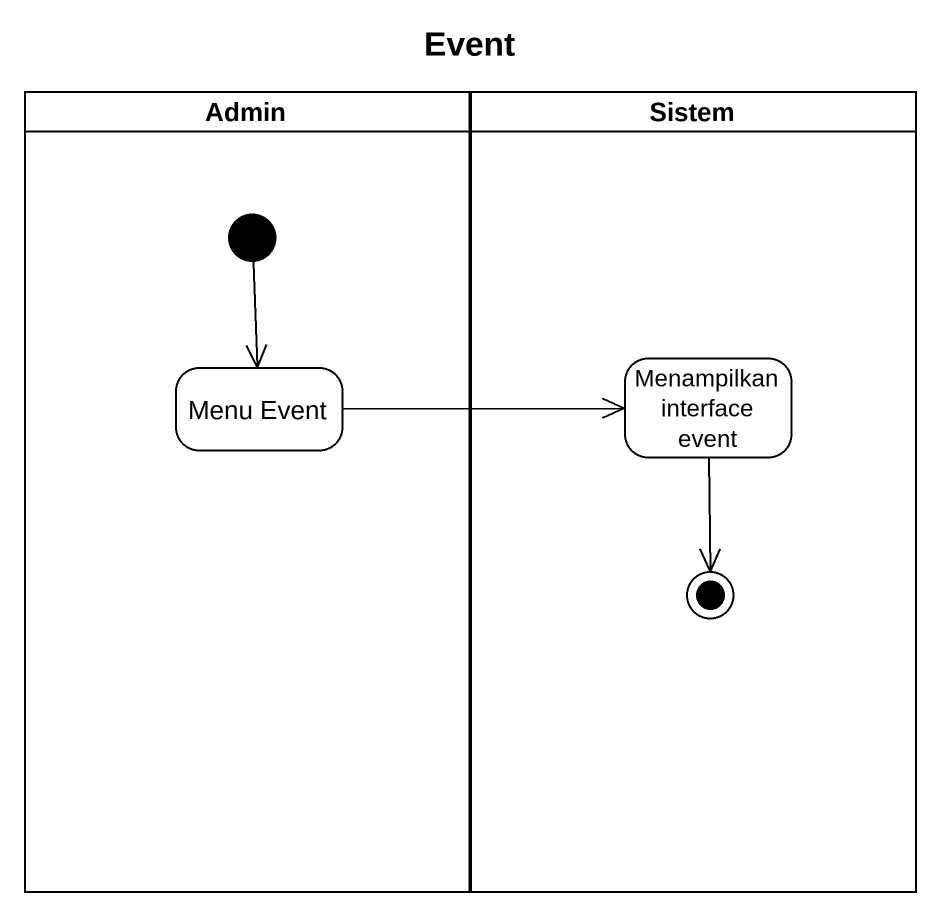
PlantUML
@startuml
title Event
hide empty description
state Admin <<partition>> {
  state "Menu Event" as Menu_Event
  [*] --> Menu_Event
}
state Sistem <<partition>> {
  state "Menampilkan interface event" as Menampilkan_interface_event
  Menampilkan_interface_event --> [*]
}
Menu_Event -right-> Menampilkan_interface_event
@enduml
